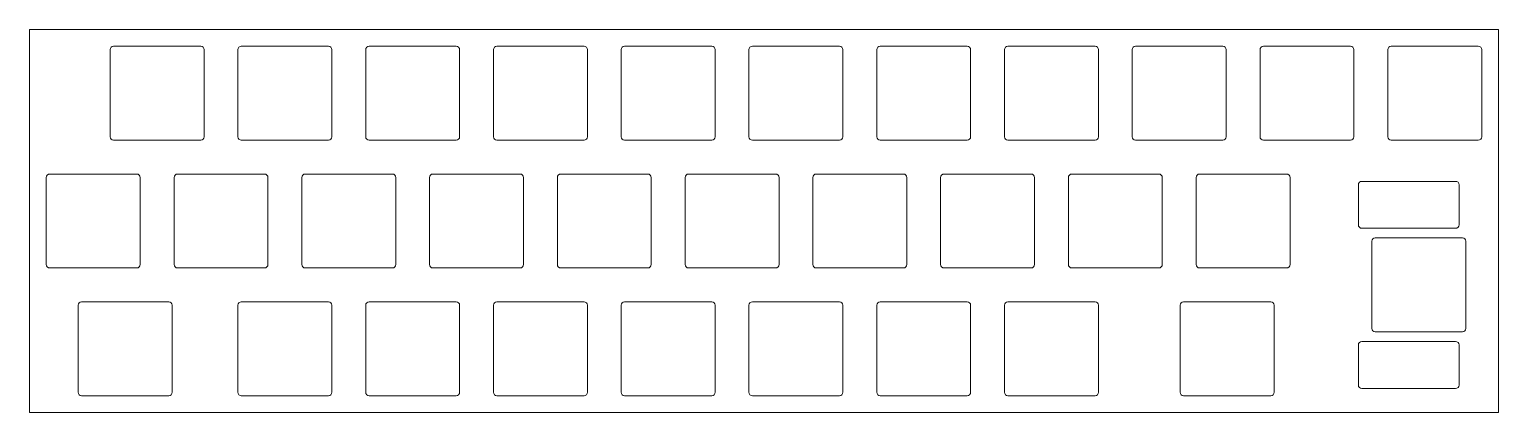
# Model space of a CAD drawing. Header units: inches. Extents: x 11.36 to 19.99, y -5.28 to -3.03.
import ezdxf

# ---------------------------------------------------------------- set-up
doc = ezdxf.new("R2010")
doc.units = ezdxf.units.IN
doc.header["$MEASUREMENT"] = 0
doc.layers.add('nomu30_dxf', color=8, linetype='Continuous', lineweight=18)

# ---------------------------------------------------------------- blocks, each defined once
blk = doc.blocks.new('nomu30_dxf-4225-Level 1')
at = {"lineweight": 18}
for p, q in [((0.4744, -0.1191), (0.4744, -0.6309)), ((0.4941, -0.0994), (1.0059, -0.0994)), ((1.0256, -0.1191), (1.0256, -0.6309)), ((1.2244, -0.1191), (1.2244, -0.6309)), ((1.2441, -0.0994), (1.7559, -0.0994)), ((1.7756, -0.1191), (1.7756, -0.6309)), ((1.9744, -0.1191), (1.9744, -0.6309)), ((1.9941, -0.0994), (2.5059, -0.0994)), ((2.5256, -0.1191), (2.5256, -0.6309)), ((2.7244, -0.1191), (2.7244, -0.6309)), ((2.7441, -0.0994), (3.2559, -0.0994)), ((3.2756, -0.1191), (3.2756, -0.6309)), ((3.4744, -0.1191), (3.4744, -0.6309)), ((3.4941, -0.0994), (4.0059, -0.0994)), ((4.0256, -0.1191), (4.0256, -0.6309)), ((4.2244, -0.1191), (4.2244, -0.6309)), ((4.2441, -0.0994), (4.7559, -0.0994)), ((4.7756, -0.1191), (4.7756, -0.6309)), ((4.9744, -0.1191), (4.9744, -0.6309)), ((4.9941, -0.0994), (5.5059, -0.0994)), ((5.5256, -0.1191), (5.5256, -0.6309)), ((5.7244, -0.1191), (5.7244, -0.6309)), ((5.7441, -0.0994), (6.2559, -0.0994)), ((6.2756, -0.1191), (6.2756, -0.6309)), ((6.4744, -0.1191), (6.4744, -0.6309)), ((6.4941, -0.0994), (7.0059, -0.0994)), ((7.0256, -0.1191), (7.0256, -0.6309)), ((7.2244, -0.1191), (7.2244, -0.6309)), ((7.2441, -0.0994), (7.7559, -0.0994)), ((7.7756, -0.1191), (7.7756, -0.6309)), ((7.9744, -0.1191), (7.9744, -0.6309)), ((7.9941, -0.0994), (8.5059, -0.0994)), ((8.5256, -0.1191), (8.5256, -0.6309)), ((0.4941, -0.6506), (1.0059, -0.6506)), ((1.2441, -0.6506), (1.7559, -0.6506)), ((1.9941, -0.6506), (2.5059, -0.6506)), ((2.7441, -0.6506), (3.2559, -0.6506)), ((3.4941, -0.6506), (4.0059, -0.6506)), ((4.2441, -0.6506), (4.7559, -0.6506)), ((4.9941, -0.6506), (5.5059, -0.6506)), ((5.7441, -0.6506), (6.2559, -0.6506)), ((6.4941, -0.6506), (7.0059, -0.6506)), ((7.2441, -0.6506), (7.7559, -0.6506)), ((7.9941, -0.6506), (8.5059, -0.6506)), ((0.1191, -0.8494), (0.6309, -0.8494)), ((0.8691, -0.8494), (1.3809, -0.8494)), ((1.6191, -0.8494), (2.1309, -0.8494)), ((2.3691, -0.8494), (2.8809, -0.8494)), ((3.1191, -0.8494), (3.6309, -0.8494)), ((3.8691, -0.8494), (4.3809, -0.8494)), ((4.6191, -0.8494), (5.1309, -0.8494)), ((5.3691, -0.8494), (5.8809, -0.8494)), ((6.1191, -0.8494), (6.6309, -0.8494)), ((6.8691, -0.8494), (7.3809, -0.8494)), ((0.0994, -0.8691), (0.0994, -1.3809)), ((0.6506, -0.8691), (0.6506, -1.3809)), ((0.8494, -0.8691), (0.8494, -1.3809)), ((1.4006, -0.8691), (1.4006, -1.3809)), ((1.5994, -0.8691), (1.5994, -1.3809)), ((2.1506, -0.8691), (2.1506, -1.3809)), ((2.3494, -0.8691), (2.3494, -1.3809)), ((2.9006, -0.8691), (2.9006, -1.3809)), ((3.0994, -0.8691), (3.0994, -1.3809)), ((3.6506, -0.8691), (3.6506, -1.3809)), ((3.8494, -0.8691), (3.8494, -1.3809)), ((4.4006, -0.8691), (4.4006, -1.3809)), ((4.5994, -0.8691), (4.5994, -1.3809)), ((5.1506, -0.8691), (5.1506, -1.3809)), ((5.3494, -0.8691), (5.3494, -1.3809)), ((5.9006, -0.8691), (5.9006, -1.3809)), ((6.0994, -0.8691), (6.0994, -1.3809)), ((6.6506, -0.8691), (6.6506, -1.3809)), ((6.8494, -0.8691), (6.8494, -1.3809)), ((7.4006, -0.8691), (7.4006, -1.3809)), ((7.8019, -0.9119), (7.8019, -1.1481)), ((8.3728, -0.8922), (7.8216, -0.8922)), ((8.3925, -0.9119), (8.3925, -1.1481)), ((8.3728, -1.1678), (7.8216, -1.1678)), ((7.8807, -1.2441), (7.8807, -1.7559)), ((8.4122, -1.2244), (7.9003, -1.2244)), ((8.4318, -1.2441), (8.4318, -1.7559)), ((0.1191, -1.4006), (0.6309, -1.4006)), ((0.8691, -1.4006), (1.3809, -1.4006)), ((1.6191, -1.4006), (2.1309, -1.4006)), ((2.3691, -1.4006), (2.8809, -1.4006)), ((3.1191, -1.4006), (3.6309, -1.4006)), ((3.8691, -1.4006), (4.3809, -1.4006)), ((4.6191, -1.4006), (5.1309, -1.4006)), ((5.3691, -1.4006), (5.8809, -1.4006)), ((6.1191, -1.4006), (6.6309, -1.4006)), ((6.8691, -1.4006), (7.3809, -1.4006)), ((0.2869, -1.6191), (0.2869, -2.1309)), ((0.3066, -1.5994), (0.8184, -1.5994)), ((0.8381, -1.6191), (0.8381, -2.1309)), ((1.2244, -1.6191), (1.2244, -2.1309)), ((1.2441, -1.5994), (1.7559, -1.5994)), ((1.7756, -1.6191), (1.7756, -2.1309)), ((1.9744, -1.6191), (1.9744, -2.1309)), ((1.9941, -1.5994), (2.5059, -1.5994)), ((2.5256, -1.6191), (2.5256, -2.1309)), ((2.7244, -1.6191), (2.7244, -2.1309)), ((2.7441, -1.5994), (3.2559, -1.5994)), ((3.2756, -1.6191), (3.2756, -2.1309)), ((3.4744, -1.6191), (3.4744, -2.1309)), ((3.4941, -1.5994), (4.0059, -1.5994)), ((4.0256, -1.6191), (4.0256, -2.1309)), ((4.2244, -1.6191), (4.2244, -2.1309)), ((4.2441, -1.5994), (4.7559, -1.5994)), ((4.7756, -1.6191), (4.7756, -2.1309)), ((4.9744, -1.6191), (4.9744, -2.1309)), ((4.9941, -1.5994), (5.5059, -1.5994)), ((5.5256, -1.6191), (5.5256, -2.1309)), ((5.7244, -1.6191), (5.7244, -2.1309)), ((5.7441, -1.5994), (6.2559, -1.5994)), ((6.2756, -1.6191), (6.2756, -2.1309)), ((6.7557, -1.6191), (6.7557, -2.1309)), ((6.7753, -1.5994), (7.2872, -1.5994)), ((7.3068, -1.6191), (7.3068, -2.1309)), ((8.4122, -1.7756), (7.9003, -1.7756)), ((7.8019, -1.8519), (7.8019, -2.0881)), ((8.3728, -1.8322), (7.8216, -1.8322)), ((8.3925, -1.8519), (8.3925, -2.0881)), ((0.3066, -2.1506), (0.8184, -2.1506)), ((1.2441, -2.1506), (1.7559, -2.1506)), ((1.9941, -2.1506), (2.5059, -2.1506)), ((2.7441, -2.1506), (3.2559, -2.1506)), ((3.4941, -2.1506), (4.0059, -2.1506)), ((4.2441, -2.1506), (4.7559, -2.1506)), ((4.9941, -2.1506), (5.5059, -2.1506)), ((5.7441, -2.1506), (6.2559, -2.1506)), ((6.7753, -2.1506), (7.2872, -2.1506)), ((8.3728, -2.1078), (7.8216, -2.1078))]:
    blk.add_line(p, q, dxfattribs=at)
at = {"lineweight": 18, "flags": 128}
blk.add_lwpolyline([(8.625, -2.25), (8.625, 0), (0, 0), (0, -2.25)], close=True, dxfattribs=at)
at = {"lineweight": 18}
for centre, start, end in [((0.4941, -0.1191), 90, 180), ((1.0059, -0.1191), 0, 90), ((1.2441, -0.1191), 90, 180), ((1.7559, -0.1191), 0, 90), ((1.9941, -0.1191), 90, 180), ((2.5059, -0.1191), 0, 90), ((2.7441, -0.1191), 90, 180), ((3.2559, -0.1191), 0, 90), ((3.4941, -0.1191), 90, 180), ((4.0059, -0.1191), 0, 90), ((4.2441, -0.1191), 90, 180), ((4.7559, -0.1191), 0, 90), ((4.9941, -0.1191), 90, 180), ((5.5059, -0.1191), 0, 90), ((5.7441, -0.1191), 90, 180), ((6.2559, -0.1191), 0, 90), ((6.4941, -0.1191), 90, 180), ((7.0059, -0.1191), 0, 90), ((7.2441, -0.1191), 90, 180), ((7.7559, -0.1191), 0, 90), ((7.9941, -0.1191), 90, 180), ((8.5059, -0.1191), 0, 90), ((0.4941, -0.6309), 180, 270), ((1.0059, -0.6309), 270, 0), ((1.2441, -0.6309), 180, 270), ((1.7559, -0.6309), 270, 360), ((1.9941, -0.6309), 180, 270), ((2.5059, -0.6309), 270, 360), ((2.7441, -0.6309), 180, 270), ((3.2559, -0.6309), 270, 360), ((3.4941, -0.6309), 180, 270), ((4.0059, -0.6309), 270, 360), ((4.2441, -0.6309), 180, 270), ((4.7559, -0.6309), 270, 360), ((4.9941, -0.6309), 180, 270), ((5.5059, -0.6309), 270, 360), ((5.7441, -0.6309), 180, 270), ((6.2559, -0.6309), 270, 360), ((6.4941, -0.6309), 180, 270), ((7.0059, -0.6309), 270, 360), ((7.2441, -0.6309), 180, 270), ((7.7559, -0.6309), 270, 360), ((7.9941, -0.6309), 180, 270), ((8.5059, -0.6309), 270, 360), ((0.1191, -0.8691), 90, 180), ((0.6309, -0.8691), 0, 90), ((0.8691, -0.8691), 90, 180), ((1.3809, -0.8691), 0, 90), ((1.6191, -0.8691), 90, 180), ((2.1309, -0.8691), 0, 90), ((2.3691, -0.8691), 90, 180), ((2.8809, -0.8691), 0, 90), ((3.1191, -0.8691), 90, 180), ((3.6309, -0.8691), 0, 90), ((3.8691, -0.8691), 90, 180), ((4.3809, -0.8691), 0, 90), ((4.6191, -0.8691), 90, 180), ((5.1309, -0.8691), 0, 90), ((5.3691, -0.8691), 90, 180), ((5.8809, -0.8691), 0, 90), ((6.1191, -0.8691), 90, 180), ((6.6309, -0.8691), 0, 90), ((6.8691, -0.8691), 90, 180), ((7.3809, -0.8691), 0, 90), ((7.8216, -0.9119), 90, 180), ((8.3728, -0.9119), 0, 90), ((7.8216, -1.1481), 180, 270), ((8.3728, -1.1481), 270, 360), ((7.9003, -1.2441), 90, 180), ((8.4122, -1.2441), 0, 90), ((0.1191, -1.3809), 180, 270), ((0.6309, -1.3809), 270, 360), ((0.8691, -1.3809), 180, 270), ((1.3809, -1.3809), 270, 0), ((1.6191, -1.3809), 180, 270), ((2.1309, -1.3809), 270, 360), ((2.3691, -1.3809), 180, 270), ((2.8809, -1.3809), 270, 360), ((3.1191, -1.3809), 180, 270), ((3.6309, -1.3809), 270, 360), ((3.8691, -1.3809), 180, 270), ((4.3809, -1.3809), 270, 360), ((4.6191, -1.3809), 180, 270), ((5.1309, -1.3809), 270, 360), ((5.3691, -1.3809), 180, 270), ((5.8809, -1.3809), 270, 360), ((6.1191, -1.3809), 180, 270), ((6.6309, -1.3809), 270, 360), ((6.8691, -1.3809), 180, 270), ((7.3809, -1.3809), 270, 360), ((0.3066, -1.6191), 90, 180), ((0.8184, -1.6191), 0, 90), ((1.2441, -1.6191), 90, 180), ((1.7559, -1.6191), 0, 90), ((1.9941, -1.6191), 90, 180), ((2.5059, -1.6191), 0, 90), ((2.7441, -1.6191), 90, 180), ((3.2559, -1.6191), 0, 90), ((3.4941, -1.6191), 90, 180), ((4.0059, -1.6191), 0, 90), ((4.2441, -1.6191), 90, 180), ((4.7559, -1.6191), 0, 90), ((4.9941, -1.6191), 90, 180), ((5.5059, -1.6191), 0, 90), ((5.7441, -1.6191), 90, 180), ((6.2559, -1.6191), 0, 90), ((6.7753, -1.6191), 90, 180), ((7.2872, -1.6191), 0, 90), ((7.9003, -1.7559), 180, 270), ((8.4122, -1.7559), 270, 0), ((7.8216, -1.8519), 90, 180), ((8.3728, -1.8519), 0, 90), ((0.3066, -2.1309), 180, 270), ((0.8184, -2.1309), 270, 0), ((1.2441, -2.1309), 180, 270), ((1.7559, -2.1309), 270, 0), ((1.9941, -2.1309), 180, 270), ((2.5059, -2.1309), 270, 0), ((2.7441, -2.1309), 180, 270), ((3.2559, -2.1309), 270, 0), ((3.4941, -2.1309), 180, 270), ((4.0059, -2.1309), 270, 0), ((4.2441, -2.1309), 180, 270), ((4.7559, -2.1309), 270, 0), ((4.9941, -2.1309), 180, 270), ((5.5059, -2.1309), 270, 0), ((5.7441, -2.1309), 180, 270), ((6.2559, -2.1309), 270, 0), ((6.7753, -2.1309), 180, 270), ((7.2872, -2.1309), 270, 0), ((7.8216, -2.0881), 180, 270), ((8.3728, -2.0881), 270, 0)]:
    blk.add_arc(centre, 0.0197, start, end, dxfattribs=at)

msp = doc.modelspace()

# ---------------------------------------------------------------- block references
at = {"layer": 'nomu30_dxf', "color": 7}
msp.add_blockref('nomu30_dxf-4225-Level 1', (11.363, -3.0295), dxfattribs=at)

doc.saveas('drawing.dxf')
